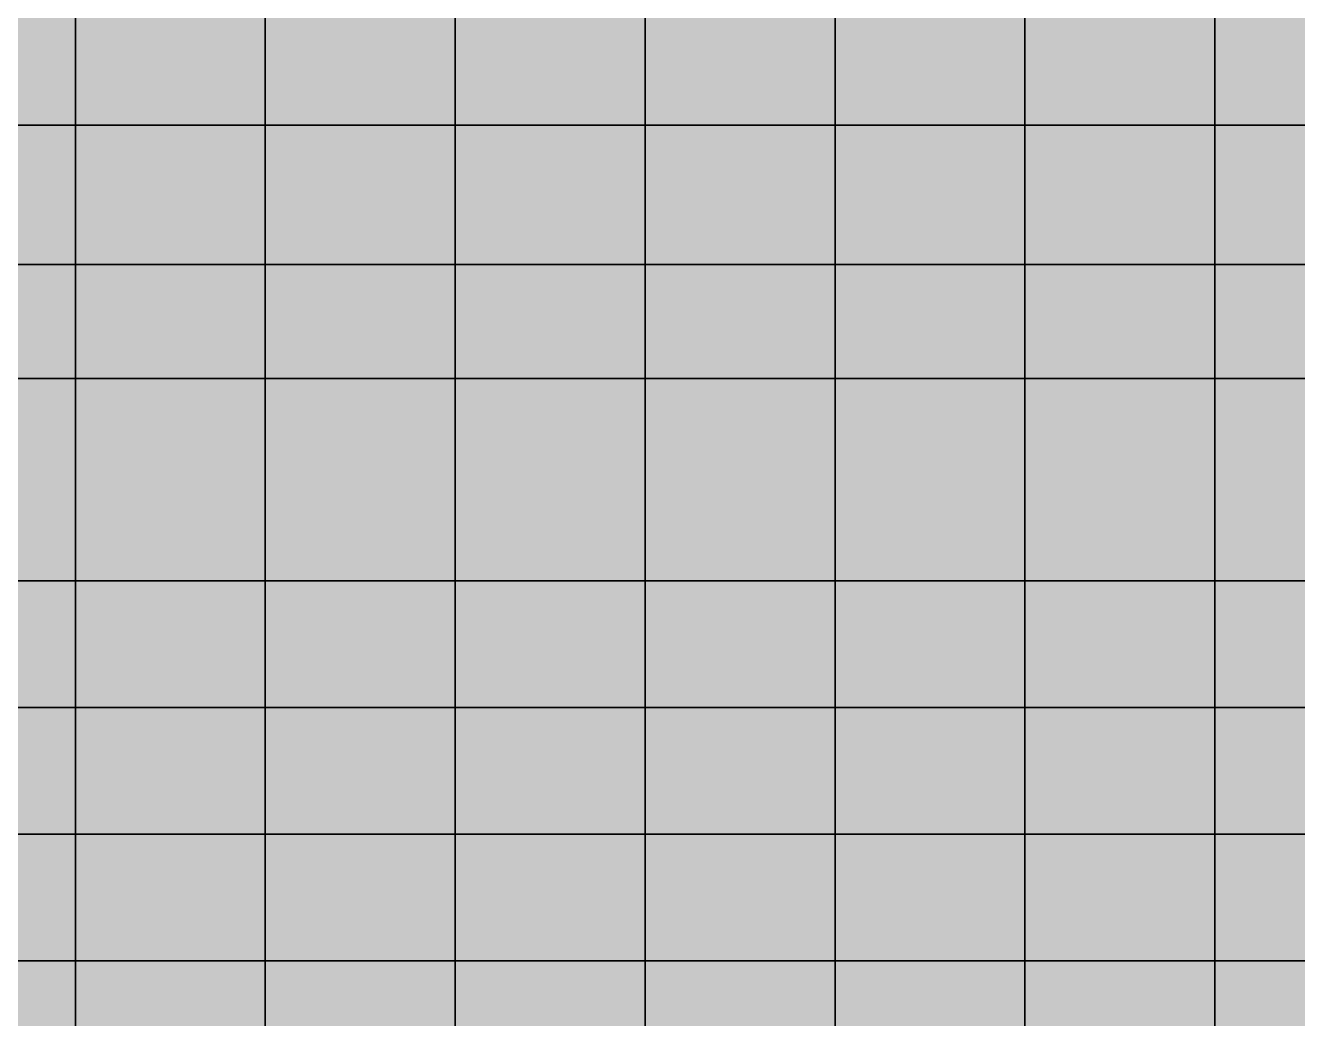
# Model space of a CAD drawing. Header units: inches. Extents: x -100 to 146, y -140 to 41.
# Drawn here: x 43.41 to 53.45, y -33.56 to -25.71 of the extents above; entities that cross this region are included whole.
import ezdxf

# ---------------------------------------------------------------- set-up
doc = ezdxf.new("R2010")
doc.units = ezdxf.units.IN
doc.header["$MEASUREMENT"] = 0
for name, color, linetype in [('Contour 1-01', 7, 'Continuous'), ('Mesh-Ag1', 7, 'Continuous'), ('Mesh-SCP(30%)_Ac1①', 7, 'Continuous'), ('Mesh-SCP(30%)_Acs', 7, 'Continuous'), ('Undeformed Mesh-Ag1', 7, 'Continuous'), ('Undeformed Mesh-SCP(30%)_Ac1①', 7, 'Continuous'), ('Undeformed Mesh-SCP(30%)_Acs', 7, 'Continuous')]:
    doc.layers.add(name, color=color, linetype=linetype)

msp = doc.modelspace()

# ---------------------------------------------------------------- linework, layer by layer
at = {"color": 7, "true_color": 0xffffff, "transparency": 33554687}
for points in [[(42.3, -26.5), (43.8, -26.5), (43.8, -25.5)], [(42.3, -26.5), (43.8, -25.5), (42.3, -25.5)], [(43.8, -26.5), (45.3, -26.5), (45.3, -25.5)], [(43.8, -26.5), (45.3, -25.5), (43.8, -25.5)], [(45.3, -26.5), (46.8, -26.5), (46.8, -25.5)], [(45.3, -26.5), (46.8, -25.5), (45.3, -25.5)], [(46.8, -25.5), (46.8, -26.5), (48.3, -26.5)], [(46.8, -25.5), (48.3, -26.5), (48.3, -25.5)], [(48.3, -26.5), (49.8, -26.5), (49.8, -25.5)], [(48.3, -26.5), (49.8, -25.5), (48.3, -25.5)], [(49.8, -26.5), (51.3, -26.5), (51.3, -25.5)], [(49.8, -26.5), (51.3, -25.5), (49.8, -25.5)], [(51.3, -26.5), (52.8, -26.5), (52.8, -25.5)], [(51.3, -26.5), (52.8, -25.5), (51.3, -25.5)], [(52.8, -25.5), (52.8, -26.5), (54.5, -26.5)], [(52.8, -25.5), (54.5, -26.5), (54.5, -25.5)], [(42.3, -27.6), (43.8, -27.6), (43.8, -26.5)], [(42.3, -27.6), (43.8, -26.5), (42.3, -26.5)], [(43.8, -27.6), (45.3, -27.6), (45.3, -26.5)], [(43.8, -27.6), (45.3, -26.5), (43.8, -26.5)], [(45.3, -27.6), (46.8, -27.6), (46.8, -26.5)], [(45.3, -27.6), (46.8, -26.5), (45.3, -26.5)], [(46.8, -26.5), (46.8, -27.6), (48.3, -27.6)], [(46.8, -26.5), (48.3, -27.6), (48.3, -26.5)], [(48.3, -27.6), (49.8, -27.6), (49.8, -26.5)], [(48.3, -27.6), (49.8, -26.5), (48.3, -26.5)], [(49.8, -27.6), (51.3, -27.6), (51.3, -26.5)], [(49.8, -27.6), (51.3, -26.5), (49.8, -26.5)], [(51.3, -27.6), (52.8, -27.6), (52.8, -26.5)], [(51.3, -27.6), (52.8, -26.5), (51.3, -26.5)], [(52.8, -26.5), (52.8, -27.6), (54.5, -27.6)], [(52.8, -26.5), (54.5, -27.6), (54.5, -26.5)], [(42.3, -28.5), (43.8, -28.5), (43.8, -27.6)], [(42.3, -28.5), (43.8, -27.6), (42.3, -27.6)], [(43.8, -28.5), (45.3, -28.5), (45.3, -27.6)], [(43.8, -28.5), (45.3, -27.6), (43.8, -27.6)], [(45.3, -28.5), (46.8, -28.5), (46.8, -27.6)], [(45.3, -28.5), (46.8, -27.6), (45.3, -27.6)], [(46.8, -27.6), (46.8, -28.5), (48.3, -28.5)], [(46.8, -27.6), (48.3, -28.5), (48.3, -27.6)], [(48.3, -28.5), (49.8, -28.5), (49.8, -27.6)], [(48.3, -28.5), (49.8, -27.6), (48.3, -27.6)], [(49.8, -28.5), (51.3, -28.5), (51.3, -27.6)], [(49.8, -28.5), (51.3, -27.6), (49.8, -27.6)], [(51.3, -28.5), (52.8, -28.5), (52.8, -27.6)], [(51.3, -28.5), (52.8, -27.6), (51.3, -27.6)], [(52.8, -27.6), (52.8, -28.5), (54.5, -28.5)], [(52.8, -27.6), (54.5, -28.5), (54.5, -27.6)], [(42.3, -28.5), (42.3, -30.1), (43.8, -30.1)], [(42.3, -28.5), (43.8, -30.1), (43.8, -28.5)], [(45.3, -28.5), (43.8, -28.5), (43.8, -30.1)], [(45.3, -28.5), (43.8, -30.1), (45.3, -30.1)], [(46.8, -28.5), (45.3, -28.5), (45.3, -30.1)], [(46.8, -28.5), (45.3, -30.1), (46.8, -30.1)], [(46.8, -28.5), (46.8, -30.1), (48.3, -30.1)], [(46.8, -28.5), (48.3, -30.1), (48.3, -28.5)], [(49.8, -28.5), (48.3, -28.5), (48.3, -30.1)], [(49.8, -28.5), (48.3, -30.1), (49.8, -30.1)], [(51.3, -28.5), (49.8, -28.5), (49.8, -30.1)], [(51.3, -28.5), (49.8, -30.1), (51.3, -30.1)], [(51.3, -28.5), (51.3, -30.1), (52.8, -30.1)], [(51.3, -28.5), (52.8, -30.1), (52.8, -28.5)], [(52.8, -28.5), (52.8, -30.1), (54.5, -30.1)], [(52.8, -28.5), (54.5, -30.1), (54.5, -28.5)], [(42.3, -31.1), (43.8, -31.1), (43.8, -30.1)], [(42.3, -31.1), (43.8, -30.1), (42.3, -30.1)], [(43.8, -31.1), (45.3, -31.1), (45.3, -30.1)], [(43.8, -31.1), (45.3, -30.1), (43.8, -30.1)], [(45.3, -31.1), (46.8, -31.1), (46.8, -30.1)], [(45.3, -31.1), (46.8, -30.1), (45.3, -30.1)], [(46.8, -30.1), (46.8, -31.1), (48.3, -31.1)], [(46.8, -30.1), (48.3, -31.1), (48.3, -30.1)], [(48.3, -31.1), (49.8, -31.1), (49.8, -30.1)], [(48.3, -31.1), (49.8, -30.1), (48.3, -30.1)], [(49.8, -31.1), (51.3, -31.1), (51.3, -30.1)], [(49.8, -31.1), (51.3, -30.1), (49.8, -30.1)], [(51.3, -31.1), (52.8, -31.1), (52.8, -30.1)], [(51.3, -31.1), (52.8, -30.1), (51.3, -30.1)], [(54.5, -31.1), (54.5, -30.1), (52.8, -30.1)], [(54.5, -31.1), (52.8, -30.1), (52.8, -31.1)], [(42.3, -31.1), (42.3, -32.1), (43.8, -32.1)], [(42.3, -31.1), (43.8, -32.1), (43.8, -31.1)], [(45.3, -31.1), (43.8, -31.1), (43.8, -32.1)], [(45.3, -31.1), (43.8, -32.1), (45.3, -32.1)], [(46.8, -31.1), (45.3, -31.1), (45.3, -32.1)], [(46.8, -31.1), (45.3, -32.1), (46.8, -32.1)], [(46.8, -31.1), (46.8, -32.1), (48.3, -32.1)], [(46.8, -31.1), (48.3, -32.1), (48.3, -31.1)], [(49.8, -31.1), (48.3, -31.1), (48.3, -32.1)], [(49.8, -31.1), (48.3, -32.1), (49.8, -32.1)], [(51.3, -31.1), (49.8, -31.1), (49.8, -32.1)], [(51.3, -31.1), (49.8, -32.1), (51.3, -32.1)], [(51.3, -31.1), (51.3, -32.1), (52.8, -32.1)], [(51.3, -31.1), (52.8, -32.1), (52.8, -31.1)], [(54.5, -31.1), (52.8, -31.1), (52.8, -32.1)], [(54.5, -31.1), (52.8, -32.1), (54.5, -32.1)], [(42.3, -33.1), (43.8, -33.1), (43.8, -32.1)], [(42.3, -33.1), (43.8, -32.1), (42.3, -32.1)], [(43.8, -33.1), (45.3, -33.1), (45.3, -32.1)], [(43.8, -33.1), (45.3, -32.1), (43.8, -32.1)], [(45.3, -33.1), (46.8, -33.1), (46.8, -32.1)], [(45.3, -33.1), (46.8, -32.1), (45.3, -32.1)], [(46.8, -33.1), (48.3, -33.1), (48.3, -32.1)], [(46.8, -33.1), (48.3, -32.1), (46.8, -32.1)], [(48.3, -33.1), (49.8, -33.1), (49.8, -32.1)], [(48.3, -33.1), (49.8, -32.1), (48.3, -32.1)], [(49.8, -33.1), (51.3, -33.1), (51.3, -32.1)], [(49.8, -33.1), (51.3, -32.1), (49.8, -32.1)], [(51.3, -33.1), (52.8, -33.1), (52.8, -32.1)], [(51.3, -33.1), (52.8, -32.1), (51.3, -32.1)], [(52.8, -32.1), (52.8, -33.1), (54.5, -33.1)], [(52.8, -32.1), (54.5, -33.1), (54.5, -32.1)], [(42.3, -33.9), (43.8, -33.9), (43.8, -33.1)], [(42.3, -33.9), (43.8, -33.1), (42.3, -33.1)], [(43.8, -33.9), (45.3, -33.9), (45.3, -33.1)], [(43.8, -33.9), (45.3, -33.1), (43.8, -33.1)], [(45.3, -33.9), (46.8, -33.9), (46.8, -33.1)], [(45.3, -33.9), (46.8, -33.1), (45.3, -33.1)], [(46.8, -33.1), (46.8, -33.9), (48.3, -33.9)], [(46.8, -33.1), (48.3, -33.9), (48.3, -33.1)], [(48.3, -33.9), (49.8, -33.9), (49.8, -33.1)], [(48.3, -33.9), (49.8, -33.1), (48.3, -33.1)], [(49.8, -33.9), (51.3, -33.9), (51.3, -33.1)], [(49.8, -33.9), (51.3, -33.1), (49.8, -33.1)], [(51.3, -33.9), (52.8, -33.9), (52.8, -33.1)], [(51.3, -33.9), (52.8, -33.1), (51.3, -33.1)], [(52.8, -33.9), (54.5, -33.9), (54.5, -33.1)], [(52.8, -33.9), (54.5, -33.1), (52.8, -33.1)]]:
    msp.add_solid(points, dxfattribs=at)
at = {"layer": 'Contour 1-01', "color": 5, "true_color": 0x0000ff}
for points in [[(42.3, -26.5), (43.8, -26.5), (43.8, -25.5)], [(42.3, -26.5), (43.8, -25.5), (42.3, -25.5)], [(43.8, -26.5), (45.3, -26.5), (45.3, -25.5)], [(43.8, -26.5), (45.3, -25.5), (43.8, -25.5)], [(45.3, -26.5), (46.8, -26.5), (46.8, -25.5)], [(45.3, -26.5), (46.8, -25.5), (45.3, -25.5)], [(46.8, -25.5), (46.8, -26.5), (48.3, -26.5)], [(46.8, -25.5), (48.3, -26.5), (48.3, -25.5)], [(48.3, -26.5), (49.8, -26.5), (49.8, -25.5)], [(48.3, -26.5), (49.8, -25.5), (48.3, -25.5)], [(49.8, -26.5), (51.3, -26.5), (51.3, -25.5)], [(49.8, -26.5), (51.3, -25.5), (49.8, -25.5)], [(51.3, -26.5), (52.8, -26.5), (52.8, -25.5)], [(51.3, -26.5), (52.8, -25.5), (51.3, -25.5)], [(52.8, -25.5), (52.8, -26.5), (54.5, -26.5)], [(52.8, -25.5), (54.5, -26.5), (54.5, -25.5)], [(42.3, -27.6), (43.8, -27.6), (43.8, -26.5)], [(42.3, -27.6), (43.8, -26.5), (42.3, -26.5)], [(43.8, -27.6), (45.3, -27.6), (45.3, -26.5)], [(43.8, -27.6), (45.3, -26.5), (43.8, -26.5)], [(45.3, -27.6), (46.8, -27.6), (46.8, -26.5)], [(45.3, -27.6), (46.8, -26.5), (45.3, -26.5)], [(46.8, -26.5), (46.8, -27.6), (48.3, -27.6)], [(46.8, -26.5), (48.3, -27.6), (48.3, -26.5)], [(48.3, -27.6), (49.8, -27.6), (49.8, -26.5)], [(48.3, -27.6), (49.8, -26.5), (48.3, -26.5)], [(49.8, -27.6), (51.3, -27.6), (51.3, -26.5)], [(49.8, -27.6), (51.3, -26.5), (49.8, -26.5)], [(51.3, -27.6), (52.8, -27.6), (52.8, -26.5)], [(51.3, -27.6), (52.8, -26.5), (51.3, -26.5)], [(52.8, -26.5), (52.8, -27.6), (54.5, -27.6)], [(52.8, -26.5), (54.5, -27.6), (54.5, -26.5)], [(42.3, -28.5), (43.8, -28.5), (43.8, -27.6)], [(42.3, -28.5), (43.8, -27.6), (42.3, -27.6)], [(43.8, -28.5), (45.3, -28.5), (45.3, -27.6)], [(43.8, -28.5), (45.3, -27.6), (43.8, -27.6)], [(45.3, -28.5), (46.8, -28.5), (46.8, -27.6)], [(45.3, -28.5), (46.8, -27.6), (45.3, -27.6)], [(46.8, -27.6), (46.8, -28.5), (48.3, -28.5)], [(46.8, -27.6), (48.3, -28.5), (48.3, -27.6)], [(48.3, -28.5), (49.8, -28.5), (49.8, -27.6)], [(48.3, -28.5), (49.8, -27.6), (48.3, -27.6)], [(49.8, -28.5), (51.3, -28.5), (51.3, -27.6)], [(49.8, -28.5), (51.3, -27.6), (49.8, -27.6)], [(51.3, -28.5), (52.8, -28.5), (52.8, -27.6)], [(51.3, -28.5), (52.8, -27.6), (51.3, -27.6)], [(52.8, -27.6), (52.8, -28.5), (54.5, -28.5)], [(52.8, -27.6), (54.5, -28.5), (54.5, -27.6)], [(42.3, -28.5), (42.3, -30.1), (43.8, -30.1)], [(42.3, -28.5), (43.8, -30.1), (43.8, -28.5)], [(45.3, -28.5), (43.8, -28.5), (43.8, -30.1)], [(45.3, -28.5), (43.8, -30.1), (45.3, -30.1)], [(46.8, -28.5), (45.3, -28.5), (45.3, -30.1)], [(46.8, -28.5), (45.3, -30.1), (46.8, -30.1)], [(46.8, -28.5), (46.8, -30.1), (48.3, -30.1)], [(46.8, -28.5), (48.3, -30.1), (48.3, -28.5)], [(49.8, -28.5), (48.3, -28.5), (48.3, -30.1)], [(49.8, -28.5), (48.3, -30.1), (49.8, -30.1)], [(51.3, -28.5), (49.8, -28.5), (49.8, -30.1)], [(51.3, -28.5), (49.8, -30.1), (51.3, -30.1)], [(51.3, -28.5), (51.3, -30.1), (52.8, -30.1)], [(51.3, -28.5), (52.8, -30.1), (52.8, -28.5)], [(52.8, -28.5), (52.8, -30.1), (54.5, -30.1)], [(52.8, -28.5), (54.5, -30.1), (54.5, -28.5)], [(42.3, -31.1), (43.8, -31.1), (43.8, -30.1)], [(42.3, -31.1), (43.8, -30.1), (42.3, -30.1)], [(43.8, -31.1), (45.3, -31.1), (45.3, -30.1)], [(43.8, -31.1), (45.3, -30.1), (43.8, -30.1)], [(45.3, -31.1), (46.8, -31.1), (46.8, -30.1)], [(45.3, -31.1), (46.8, -30.1), (45.3, -30.1)], [(46.8, -30.1), (46.8, -31.1), (48.3, -31.1)], [(46.8, -30.1), (48.3, -31.1), (48.3, -30.1)], [(48.3, -31.1), (49.8, -31.1), (49.8, -30.1)], [(48.3, -31.1), (49.8, -30.1), (48.3, -30.1)], [(49.8, -31.1), (51.3, -31.1), (51.3, -30.1)], [(49.8, -31.1), (51.3, -30.1), (49.8, -30.1)], [(51.3, -31.1), (52.8, -31.1), (52.8, -30.1)], [(51.3, -31.1), (52.8, -30.1), (51.3, -30.1)], [(54.5, -31.1), (54.5, -30.1), (52.8, -30.1)], [(54.5, -31.1), (52.8, -30.1), (52.8, -31.1)], [(42.3, -31.1), (42.3, -32.1), (43.8, -32.1)], [(42.3, -31.1), (43.8, -32.1), (43.8, -31.1)], [(45.3, -31.1), (43.8, -31.1), (43.8, -32.1)], [(45.3, -31.1), (43.8, -32.1), (45.3, -32.1)], [(46.8, -31.1), (45.3, -31.1), (45.3, -32.1)], [(46.8, -31.1), (45.3, -32.1), (46.8, -32.1)], [(46.8, -31.1), (46.8, -32.1), (48.3, -32.1)], [(46.8, -31.1), (48.3, -32.1), (48.3, -31.1)], [(49.8, -31.1), (48.3, -31.1), (48.3, -32.1)], [(49.8, -31.1), (48.3, -32.1), (49.8, -32.1)], [(51.3, -31.1), (49.8, -31.1), (49.8, -32.1)], [(51.3, -31.1), (49.8, -32.1), (51.3, -32.1)], [(51.3, -31.1), (51.3, -32.1), (52.8, -32.1)], [(51.3, -31.1), (52.8, -32.1), (52.8, -31.1)], [(54.5, -31.1), (52.8, -31.1), (52.8, -32.1)], [(54.5, -31.1), (52.8, -32.1), (54.5, -32.1)], [(42.3, -33.1), (43.8, -33.1), (43.8, -32.1)], [(42.3, -33.1), (43.8, -32.1), (42.3, -32.1)], [(43.8, -33.1), (45.3, -33.1), (45.3, -32.1)], [(43.8, -33.1), (45.3, -32.1), (43.8, -32.1)], [(45.3, -33.1), (46.8, -33.1), (46.8, -32.1)], [(45.3, -33.1), (46.8, -32.1), (45.3, -32.1)], [(46.8, -33.1), (48.3, -33.1), (48.3, -32.1)], [(46.8, -33.1), (48.3, -32.1), (46.8, -32.1)], [(48.3, -33.1), (49.8, -33.1), (49.8, -32.1)], [(48.3, -33.1), (49.8, -32.1), (48.3, -32.1)], [(49.8, -33.1), (51.3, -33.1), (51.3, -32.1)], [(49.8, -33.1), (51.3, -32.1), (49.8, -32.1)], [(51.3, -33.1), (52.8, -33.1), (52.8, -32.1)], [(51.3, -33.1), (52.8, -32.1), (51.3, -32.1)], [(52.8, -32.1), (52.8, -33.1), (54.5, -33.1)], [(52.8, -32.1), (54.5, -33.1), (54.5, -32.1)], [(42.3, -33.9), (43.8, -33.9), (43.8, -33.1)], [(42.3, -33.9), (43.8, -33.1), (42.3, -33.1)], [(43.8, -33.9), (45.3, -33.9), (45.3, -33.1)], [(43.8, -33.9), (45.3, -33.1), (43.8, -33.1)], [(45.3, -33.9), (46.8, -33.9), (46.8, -33.1)], [(45.3, -33.9), (46.8, -33.1), (45.3, -33.1)], [(46.8, -33.1), (46.8, -33.9), (48.3, -33.9)], [(46.8, -33.1), (48.3, -33.9), (48.3, -33.1)], [(48.3, -33.9), (49.8, -33.9), (49.8, -33.1)], [(48.3, -33.9), (49.8, -33.1), (48.3, -33.1)], [(49.8, -33.9), (51.3, -33.9), (51.3, -33.1)], [(49.8, -33.9), (51.3, -33.1), (49.8, -33.1)], [(51.3, -33.9), (52.8, -33.9), (52.8, -33.1)], [(51.3, -33.9), (52.8, -33.1), (51.3, -33.1)], [(52.8, -33.9), (54.5, -33.9), (54.5, -33.1)], [(52.8, -33.9), (54.5, -33.1), (52.8, -33.1)]]:
    msp.add_solid(points, dxfattribs=at)
at = {"layer": 'Mesh-Ag1', "color": 18, "true_color": 0x000000, "transparency": 33554559}
for p, q in [((43.8, -33.1), (42.3, -33.1)), ((43.8, -33.9), (43.8, -33.1)), ((45.3, -33.1), (43.8, -33.1)), ((43.8, -33.1), (43.8, -33.9)), ((45.3, -33.9), (45.3, -33.1)), ((46.8, -33.1), (45.3, -33.1)), ((45.3, -33.1), (45.3, -33.9)), ((46.8, -33.9), (46.8, -33.1)), ((46.8, -33.1), (46.8, -33.9)), ((48.3, -33.1), (46.8, -33.1)), ((48.3, -33.9), (48.3, -33.1)), ((49.8, -33.1), (48.3, -33.1)), ((48.3, -33.1), (48.3, -33.9)), ((49.8, -33.9), (49.8, -33.1)), ((51.3, -33.1), (49.8, -33.1)), ((49.8, -33.1), (49.8, -33.9)), ((51.3, -33.9), (51.3, -33.1)), ((52.8, -33.1), (51.3, -33.1)), ((51.3, -33.1), (51.3, -33.9)), ((52.8, -33.9), (52.8, -33.1)), ((54.5, -33.1), (52.8, -33.1)), ((52.8, -33.1), (52.8, -33.9))]:
    msp.add_line(p, q, dxfattribs=at)
at = {"layer": 'Mesh-SCP(30%)_Ac1①', "color": 18, "true_color": 0x000000, "transparency": 33554559}
for p, q in [((43.8, -26.5), (43.8, -25.5)), ((43.8, -25.5), (43.8, -26.5)), ((45.3, -26.5), (45.3, -25.5)), ((45.3, -25.5), (45.3, -26.5)), ((46.8, -26.5), (46.8, -25.5)), ((46.8, -25.5), (46.8, -26.5)), ((48.3, -26.5), (48.3, -25.5)), ((48.3, -25.5), (48.3, -26.5)), ((49.8, -26.5), (49.8, -25.5)), ((49.8, -25.5), (49.8, -26.5)), ((51.3, -26.5), (51.3, -25.5)), ((51.3, -25.5), (51.3, -26.5)), ((52.8, -26.5), (52.8, -25.5)), ((52.8, -25.5), (52.8, -26.5)), ((43.8, -26.5), (42.3, -26.5)), ((42.3, -26.5), (43.8, -26.5)), ((43.8, -27.6), (43.8, -26.5)), ((45.3, -26.5), (43.8, -26.5)), ((43.8, -26.5), (43.8, -27.6)), ((43.8, -26.5), (45.3, -26.5)), ((45.3, -27.6), (45.3, -26.5)), ((46.8, -26.5), (45.3, -26.5)), ((45.3, -26.5), (45.3, -27.6)), ((45.3, -26.5), (46.8, -26.5)), ((46.8, -27.6), (46.8, -26.5)), ((46.8, -26.5), (46.8, -27.6)), ((48.3, -26.5), (46.8, -26.5)), ((46.8, -26.5), (48.3, -26.5)), ((48.3, -27.6), (48.3, -26.5)), ((49.8, -26.5), (48.3, -26.5)), ((48.3, -26.5), (48.3, -27.6)), ((48.3, -26.5), (49.8, -26.5)), ((49.8, -27.6), (49.8, -26.5)), ((51.3, -26.5), (49.8, -26.5)), ((49.8, -26.5), (49.8, -27.6)), ((49.8, -26.5), (51.3, -26.5)), ((51.3, -27.6), (51.3, -26.5)), ((52.8, -26.5), (51.3, -26.5)), ((51.3, -26.5), (51.3, -27.6)), ((51.3, -26.5), (52.8, -26.5)), ((52.8, -27.6), (52.8, -26.5)), ((52.8, -26.5), (52.8, -27.6)), ((54.5, -26.5), (52.8, -26.5)), ((52.8, -26.5), (54.5, -26.5)), ((43.8, -27.6), (42.3, -27.6)), ((42.3, -27.6), (43.8, -27.6)), ((43.8, -28.5), (43.8, -27.6)), ((43.8, -27.6), (45.3, -27.6)), ((45.3, -27.6), (43.8, -27.6)), ((43.8, -27.6), (43.8, -28.5)), ((45.3, -28.5), (45.3, -27.6)), ((46.8, -27.6), (45.3, -27.6)), ((45.3, -27.6), (45.3, -28.5)), ((45.3, -27.6), (46.8, -27.6)), ((46.8, -28.5), (46.8, -27.6)), ((46.8, -27.6), (46.8, -28.5)), ((48.3, -27.6), (46.8, -27.6)), ((46.8, -27.6), (48.3, -27.6)), ((48.3, -28.5), (48.3, -27.6)), ((49.8, -27.6), (48.3, -27.6)), ((48.3, -27.6), (48.3, -28.5)), ((48.3, -27.6), (49.8, -27.6)), ((49.8, -28.5), (49.8, -27.6)), ((49.8, -27.6), (51.3, -27.6)), ((51.3, -27.6), (49.8, -27.6)), ((49.8, -27.6), (49.8, -28.5)), ((51.3, -28.5), (51.3, -27.6)), ((52.8, -27.6), (51.3, -27.6)), ((51.3, -27.6), (51.3, -28.5)), ((51.3, -27.6), (52.8, -27.6)), ((52.8, -28.5), (52.8, -27.6)), ((52.8, -27.6), (52.8, -28.5)), ((54.5, -27.6), (52.8, -27.6)), ((52.8, -27.6), (54.5, -27.6)), ((43.8, -28.5), (42.3, -28.5)), ((42.3, -28.5), (43.8, -28.5)), ((43.8, -30.1), (43.8, -28.5)), ((45.3, -28.5), (43.8, -28.5)), ((43.8, -28.5), (43.8, -30.1)), ((43.8, -28.5), (45.3, -28.5)), ((45.3, -30.1), (45.3, -28.5)), ((46.8, -28.5), (45.3, -28.5)), ((45.3, -28.5), (45.3, -30.1)), ((45.3, -28.5), (46.8, -28.5)), ((46.8, -30.1), (46.8, -28.5)), ((46.8, -28.5), (46.8, -30.1)), ((48.3, -28.5), (46.8, -28.5)), ((46.8, -28.5), (48.3, -28.5)), ((48.3, -30.1), (48.3, -28.5)), ((49.8, -28.5), (48.3, -28.5)), ((48.3, -28.5), (48.3, -30.1)), ((48.3, -28.5), (49.8, -28.5)), ((49.8, -30.1), (49.8, -28.5)), ((51.3, -28.5), (49.8, -28.5)), ((49.8, -28.5), (49.8, -30.1)), ((49.8, -28.5), (51.3, -28.5)), ((51.3, -30.1), (51.3, -28.5)), ((51.3, -28.5), (51.3, -30.1)), ((52.8, -28.5), (51.3, -28.5)), ((51.3, -28.5), (52.8, -28.5)), ((52.8, -30.1), (52.8, -28.5)), ((52.8, -28.5), (52.8, -30.1)), ((54.5, -28.5), (52.8, -28.5)), ((52.8, -28.5), (54.5, -28.5)), ((42.3, -30.1), (43.8, -30.1)), ((43.8, -30.1), (45.3, -30.1)), ((45.3, -30.1), (46.8, -30.1)), ((46.8, -30.1), (48.3, -30.1)), ((48.3, -30.1), (49.8, -30.1)), ((49.8, -30.1), (51.3, -30.1)), ((51.3, -30.1), (52.8, -30.1)), ((52.8, -30.1), (54.5, -30.1))]:
    msp.add_line(p, q, dxfattribs=at)
at = {"layer": 'Mesh-SCP(30%)_Acs', "color": 18, "true_color": 0x000000, "transparency": 33554559}
for p, q in [((43.8, -30.1), (42.3, -30.1)), ((43.8, -31.1), (43.8, -30.1)), ((45.3, -30.1), (43.8, -30.1)), ((43.8, -30.1), (43.8, -31.1)), ((45.3, -31.1), (45.3, -30.1)), ((46.8, -30.1), (45.3, -30.1)), ((45.3, -30.1), (45.3, -31.1)), ((46.8, -31.1), (46.8, -30.1)), ((46.8, -30.1), (46.8, -31.1)), ((48.3, -30.1), (46.8, -30.1)), ((48.3, -31.1), (48.3, -30.1)), ((49.8, -30.1), (48.3, -30.1)), ((48.3, -30.1), (48.3, -31.1)), ((49.8, -31.1), (49.8, -30.1)), ((51.3, -30.1), (49.8, -30.1)), ((49.8, -30.1), (49.8, -31.1)), ((51.3, -31.1), (51.3, -30.1)), ((52.8, -30.1), (51.3, -30.1)), ((51.3, -30.1), (51.3, -31.1)), ((52.8, -31.1), (52.8, -30.1)), ((54.5, -30.1), (52.8, -30.1)), ((52.8, -30.1), (52.8, -31.1)), ((43.8, -31.1), (42.3, -31.1)), ((42.3, -31.1), (43.8, -31.1)), ((43.8, -32.1), (43.8, -31.1)), ((45.3, -31.1), (43.8, -31.1)), ((43.8, -31.1), (43.8, -32.1)), ((43.8, -31.1), (45.3, -31.1)), ((45.3, -32.1), (45.3, -31.1)), ((46.8, -31.1), (45.3, -31.1)), ((45.3, -31.1), (45.3, -32.1)), ((45.3, -31.1), (46.8, -31.1)), ((46.8, -32.1), (46.8, -31.1)), ((46.8, -31.1), (46.8, -32.1)), ((48.3, -31.1), (46.8, -31.1)), ((46.8, -31.1), (48.3, -31.1)), ((48.3, -32.1), (48.3, -31.1)), ((49.8, -31.1), (48.3, -31.1)), ((48.3, -31.1), (48.3, -32.1)), ((48.3, -31.1), (49.8, -31.1)), ((49.8, -32.1), (49.8, -31.1)), ((51.3, -31.1), (49.8, -31.1)), ((49.8, -31.1), (49.8, -32.1)), ((49.8, -31.1), (51.3, -31.1)), ((51.3, -32.1), (51.3, -31.1)), ((51.3, -31.1), (51.3, -32.1)), ((52.8, -31.1), (51.3, -31.1)), ((51.3, -31.1), (52.8, -31.1)), ((52.8, -32.1), (52.8, -31.1)), ((54.5, -31.1), (52.8, -31.1)), ((52.8, -31.1), (52.8, -32.1)), ((52.8, -31.1), (54.5, -31.1)), ((43.8, -32.1), (42.3, -32.1)), ((42.3, -32.1), (43.8, -32.1)), ((43.8, -33.1), (43.8, -32.1)), ((45.3, -32.1), (43.8, -32.1)), ((43.8, -32.1), (43.8, -33.1)), ((43.8, -32.1), (45.3, -32.1)), ((45.3, -33.1), (45.3, -32.1)), ((45.3, -32.1), (46.8, -32.1)), ((46.8, -32.1), (45.3, -32.1)), ((45.3, -32.1), (45.3, -33.1)), ((46.8, -33.1), (46.8, -32.1)), ((48.3, -32.1), (46.8, -32.1)), ((46.8, -32.1), (46.8, -33.1)), ((46.8, -32.1), (48.3, -32.1)), ((48.3, -33.1), (48.3, -32.1)), ((49.8, -32.1), (48.3, -32.1)), ((48.3, -32.1), (48.3, -33.1)), ((48.3, -32.1), (49.8, -32.1)), ((49.8, -33.1), (49.8, -32.1)), ((51.3, -32.1), (49.8, -32.1)), ((49.8, -32.1), (49.8, -33.1)), ((49.8, -32.1), (51.3, -32.1)), ((51.3, -33.1), (51.3, -32.1)), ((51.3, -32.1), (52.8, -32.1)), ((52.8, -32.1), (51.3, -32.1)), ((51.3, -32.1), (51.3, -33.1)), ((52.8, -32.1), (54.5, -32.1)), ((52.8, -33.1), (52.8, -32.1)), ((52.8, -32.1), (52.8, -33.1)), ((54.5, -32.1), (52.8, -32.1)), ((42.3, -33.1), (43.8, -33.1)), ((43.8, -33.1), (45.3, -33.1)), ((45.3, -33.1), (46.8, -33.1)), ((46.8, -33.1), (48.3, -33.1)), ((48.3, -33.1), (49.8, -33.1)), ((49.8, -33.1), (51.3, -33.1)), ((51.3, -33.1), (52.8, -33.1)), ((52.8, -33.1), (54.5, -33.1))]:
    msp.add_line(p, q, dxfattribs=at)
at = {"layer": 'Undeformed Mesh-Ag1', "color": 8, "true_color": 0x808080, "transparency": 33554687}
for p, q in [((43.8, -33.1), (42.3, -33.1)), ((43.8, -33.9), (43.8, -33.1)), ((45.3, -33.1), (43.8, -33.1)), ((43.8, -33.1), (43.8, -33.9)), ((45.3, -33.9), (45.3, -33.1)), ((46.8, -33.1), (45.3, -33.1)), ((45.3, -33.1), (45.3, -33.9)), ((46.8, -33.9), (46.8, -33.1)), ((46.8, -33.1), (46.8, -33.9)), ((48.3, -33.1), (46.8, -33.1)), ((48.3, -33.9), (48.3, -33.1)), ((49.8, -33.1), (48.3, -33.1)), ((48.3, -33.1), (48.3, -33.9)), ((49.8, -33.9), (49.8, -33.1)), ((51.3, -33.1), (49.8, -33.1)), ((49.8, -33.1), (49.8, -33.9)), ((51.3, -33.9), (51.3, -33.1)), ((52.8, -33.1), (51.3, -33.1)), ((51.3, -33.1), (51.3, -33.9)), ((52.8, -33.9), (52.8, -33.1)), ((54.5, -33.1), (52.8, -33.1)), ((52.8, -33.1), (52.8, -33.9))]:
    msp.add_line(p, q, dxfattribs=at)
at = {"layer": 'Undeformed Mesh-SCP(30%)_Ac1①', "color": 8, "true_color": 0x808080, "transparency": 33554687}
for p, q in [((43.8, -26.5), (43.8, -25.5)), ((43.8, -25.5), (43.8, -26.5)), ((45.3, -26.5), (45.3, -25.5)), ((45.3, -25.5), (45.3, -26.5)), ((46.8, -26.5), (46.8, -25.5)), ((46.8, -25.5), (46.8, -26.5)), ((48.3, -26.5), (48.3, -25.5)), ((48.3, -25.5), (48.3, -26.5)), ((49.8, -26.5), (49.8, -25.5)), ((49.8, -25.5), (49.8, -26.5)), ((51.3, -26.5), (51.3, -25.5)), ((51.3, -25.5), (51.3, -26.5)), ((52.8, -26.5), (52.8, -25.5)), ((52.8, -25.5), (52.8, -26.5)), ((43.8, -26.5), (42.3, -26.5)), ((42.3, -26.5), (43.8, -26.5)), ((43.8, -27.6), (43.8, -26.5)), ((45.3, -26.5), (43.8, -26.5)), ((43.8, -26.5), (43.8, -27.6)), ((43.8, -26.5), (45.3, -26.5)), ((45.3, -27.6), (45.3, -26.5)), ((46.8, -26.5), (45.3, -26.5)), ((45.3, -26.5), (45.3, -27.6)), ((45.3, -26.5), (46.8, -26.5)), ((46.8, -27.6), (46.8, -26.5)), ((46.8, -26.5), (46.8, -27.6)), ((48.3, -26.5), (46.8, -26.5)), ((46.8, -26.5), (48.3, -26.5)), ((48.3, -27.6), (48.3, -26.5)), ((49.8, -26.5), (48.3, -26.5)), ((48.3, -26.5), (48.3, -27.6)), ((48.3, -26.5), (49.8, -26.5)), ((49.8, -27.6), (49.8, -26.5)), ((51.3, -26.5), (49.8, -26.5)), ((49.8, -26.5), (49.8, -27.6)), ((49.8, -26.5), (51.3, -26.5)), ((51.3, -27.6), (51.3, -26.5)), ((52.8, -26.5), (51.3, -26.5)), ((51.3, -26.5), (51.3, -27.6)), ((51.3, -26.5), (52.8, -26.5)), ((52.8, -27.6), (52.8, -26.5)), ((52.8, -26.5), (52.8, -27.6)), ((54.5, -26.5), (52.8, -26.5)), ((52.8, -26.5), (54.5, -26.5)), ((43.8, -27.6), (42.3, -27.6)), ((42.3, -27.6), (43.8, -27.6)), ((43.8, -28.5), (43.8, -27.6)), ((43.8, -27.6), (45.3, -27.6)), ((45.3, -27.6), (43.8, -27.6)), ((43.8, -27.6), (43.8, -28.5)), ((45.3, -28.5), (45.3, -27.6)), ((46.8, -27.6), (45.3, -27.6)), ((45.3, -27.6), (45.3, -28.5)), ((45.3, -27.6), (46.8, -27.6)), ((46.8, -28.5), (46.8, -27.6)), ((46.8, -27.6), (46.8, -28.5)), ((48.3, -27.6), (46.8, -27.6)), ((46.8, -27.6), (48.3, -27.6)), ((48.3, -28.5), (48.3, -27.6)), ((49.8, -27.6), (48.3, -27.6)), ((48.3, -27.6), (48.3, -28.5)), ((48.3, -27.6), (49.8, -27.6)), ((49.8, -28.5), (49.8, -27.6)), ((49.8, -27.6), (51.3, -27.6)), ((51.3, -27.6), (49.8, -27.6)), ((49.8, -27.6), (49.8, -28.5)), ((51.3, -28.5), (51.3, -27.6)), ((52.8, -27.6), (51.3, -27.6)), ((51.3, -27.6), (51.3, -28.5)), ((51.3, -27.6), (52.8, -27.6)), ((52.8, -28.5), (52.8, -27.6)), ((52.8, -27.6), (52.8, -28.5)), ((54.5, -27.6), (52.8, -27.6)), ((52.8, -27.6), (54.5, -27.6)), ((43.8, -28.5), (42.3, -28.5)), ((42.3, -28.5), (43.8, -28.5)), ((43.8, -30.1), (43.8, -28.5)), ((45.3, -28.5), (43.8, -28.5)), ((43.8, -28.5), (43.8, -30.1)), ((43.8, -28.5), (45.3, -28.5)), ((45.3, -30.1), (45.3, -28.5)), ((46.8, -28.5), (45.3, -28.5)), ((45.3, -28.5), (45.3, -30.1)), ((45.3, -28.5), (46.8, -28.5)), ((46.8, -30.1), (46.8, -28.5)), ((46.8, -28.5), (46.8, -30.1)), ((48.3, -28.5), (46.8, -28.5)), ((46.8, -28.5), (48.3, -28.5)), ((48.3, -30.1), (48.3, -28.5)), ((49.8, -28.5), (48.3, -28.5)), ((48.3, -28.5), (48.3, -30.1)), ((48.3, -28.5), (49.8, -28.5)), ((49.8, -30.1), (49.8, -28.5)), ((51.3, -28.5), (49.8, -28.5)), ((49.8, -28.5), (49.8, -30.1)), ((49.8, -28.5), (51.3, -28.5)), ((51.3, -30.1), (51.3, -28.5)), ((51.3, -28.5), (51.3, -30.1)), ((52.8, -28.5), (51.3, -28.5)), ((51.3, -28.5), (52.8, -28.5)), ((52.8, -30.1), (52.8, -28.5)), ((52.8, -28.5), (52.8, -30.1)), ((54.5, -28.5), (52.8, -28.5)), ((52.8, -28.5), (54.5, -28.5)), ((42.3, -30.1), (43.8, -30.1)), ((43.8, -30.1), (45.3, -30.1)), ((45.3, -30.1), (46.8, -30.1)), ((46.8, -30.1), (48.3, -30.1)), ((48.3, -30.1), (49.8, -30.1)), ((49.8, -30.1), (51.3, -30.1)), ((51.3, -30.1), (52.8, -30.1)), ((52.8, -30.1), (54.5, -30.1))]:
    msp.add_line(p, q, dxfattribs=at)
at = {"layer": 'Undeformed Mesh-SCP(30%)_Acs', "color": 8, "true_color": 0x808080, "transparency": 33554687}
for p, q in [((43.8, -30.1), (42.3, -30.1)), ((43.8, -31.1), (43.8, -30.1)), ((45.3, -30.1), (43.8, -30.1)), ((43.8, -30.1), (43.8, -31.1)), ((45.3, -31.1), (45.3, -30.1)), ((46.8, -30.1), (45.3, -30.1)), ((45.3, -30.1), (45.3, -31.1)), ((46.8, -31.1), (46.8, -30.1)), ((46.8, -30.1), (46.8, -31.1)), ((48.3, -30.1), (46.8, -30.1)), ((48.3, -31.1), (48.3, -30.1)), ((49.8, -30.1), (48.3, -30.1)), ((48.3, -30.1), (48.3, -31.1)), ((49.8, -31.1), (49.8, -30.1)), ((51.3, -30.1), (49.8, -30.1)), ((49.8, -30.1), (49.8, -31.1)), ((51.3, -31.1), (51.3, -30.1)), ((52.8, -30.1), (51.3, -30.1)), ((51.3, -30.1), (51.3, -31.1)), ((52.8, -31.1), (52.8, -30.1)), ((54.5, -30.1), (52.8, -30.1)), ((52.8, -30.1), (52.8, -31.1)), ((43.8, -31.1), (42.3, -31.1)), ((42.3, -31.1), (43.8, -31.1)), ((43.8, -32.1), (43.8, -31.1)), ((45.3, -31.1), (43.8, -31.1)), ((43.8, -31.1), (43.8, -32.1)), ((43.8, -31.1), (45.3, -31.1)), ((45.3, -32.1), (45.3, -31.1)), ((46.8, -31.1), (45.3, -31.1)), ((45.3, -31.1), (45.3, -32.1)), ((45.3, -31.1), (46.8, -31.1)), ((46.8, -32.1), (46.8, -31.1)), ((46.8, -31.1), (46.8, -32.1)), ((48.3, -31.1), (46.8, -31.1)), ((46.8, -31.1), (48.3, -31.1)), ((48.3, -32.1), (48.3, -31.1)), ((49.8, -31.1), (48.3, -31.1)), ((48.3, -31.1), (48.3, -32.1)), ((48.3, -31.1), (49.8, -31.1)), ((49.8, -32.1), (49.8, -31.1)), ((51.3, -31.1), (49.8, -31.1)), ((49.8, -31.1), (49.8, -32.1)), ((49.8, -31.1), (51.3, -31.1)), ((51.3, -32.1), (51.3, -31.1)), ((51.3, -31.1), (51.3, -32.1)), ((52.8, -31.1), (51.3, -31.1)), ((51.3, -31.1), (52.8, -31.1)), ((52.8, -32.1), (52.8, -31.1)), ((54.5, -31.1), (52.8, -31.1)), ((52.8, -31.1), (52.8, -32.1)), ((52.8, -31.1), (54.5, -31.1)), ((43.8, -32.1), (42.3, -32.1)), ((42.3, -32.1), (43.8, -32.1)), ((43.8, -33.1), (43.8, -32.1)), ((45.3, -32.1), (43.8, -32.1)), ((43.8, -32.1), (43.8, -33.1)), ((43.8, -32.1), (45.3, -32.1)), ((45.3, -33.1), (45.3, -32.1)), ((45.3, -32.1), (46.8, -32.1)), ((46.8, -32.1), (45.3, -32.1)), ((45.3, -32.1), (45.3, -33.1)), ((46.8, -33.1), (46.8, -32.1)), ((48.3, -32.1), (46.8, -32.1)), ((46.8, -32.1), (46.8, -33.1)), ((46.8, -32.1), (48.3, -32.1)), ((48.3, -33.1), (48.3, -32.1)), ((49.8, -32.1), (48.3, -32.1)), ((48.3, -32.1), (48.3, -33.1)), ((48.3, -32.1), (49.8, -32.1)), ((49.8, -33.1), (49.8, -32.1)), ((51.3, -32.1), (49.8, -32.1)), ((49.8, -32.1), (49.8, -33.1)), ((49.8, -32.1), (51.3, -32.1)), ((51.3, -33.1), (51.3, -32.1)), ((51.3, -32.1), (52.8, -32.1)), ((52.8, -32.1), (51.3, -32.1)), ((51.3, -32.1), (51.3, -33.1)), ((52.8, -32.1), (54.5, -32.1)), ((52.8, -33.1), (52.8, -32.1)), ((52.8, -32.1), (52.8, -33.1)), ((54.5, -32.1), (52.8, -32.1)), ((42.3, -33.1), (43.8, -33.1)), ((43.8, -33.1), (45.3, -33.1)), ((45.3, -33.1), (46.8, -33.1)), ((46.8, -33.1), (48.3, -33.1)), ((48.3, -33.1), (49.8, -33.1)), ((49.8, -33.1), (51.3, -33.1)), ((51.3, -33.1), (52.8, -33.1)), ((52.8, -33.1), (54.5, -33.1))]:
    msp.add_line(p, q, dxfattribs=at)

doc.saveas('drawing.dxf')
